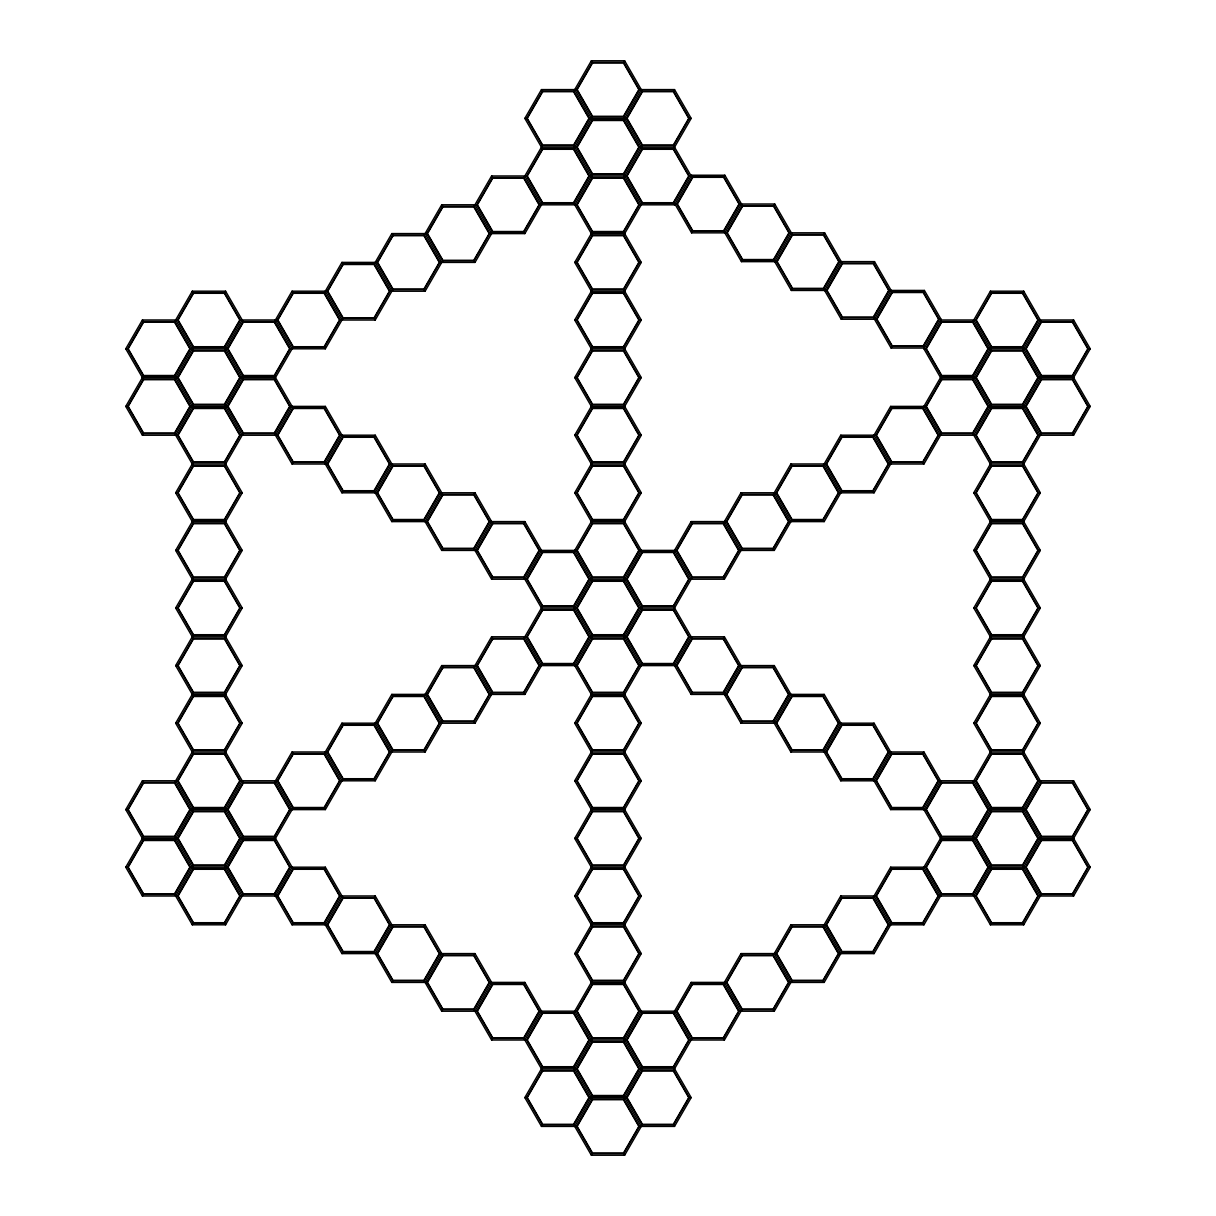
<?xml version="1.0" encoding="UTF-8"?>
<svg xmlns="http://www.w3.org/2000/svg" width="1216" height="1216" viewBox="0 0 1216 1216"><rect width="100%" height="100%" fill="white"/><g stroke="black" fill="none" stroke-linecap="round" stroke-linejoin="round"><path stroke-width="1.5" d="M342.912 436.863L327.256 463.995L292.068 463.995L274.482 433.534L243.154 433.534L224.61 465.667L193.268 465.667L174.724 433.534L143.382 433.534L127.71 406.402L143.382 379.255L125.795 348.794L142.424 320.006L177.597 320.006L193.268 292.858L224.61 292.858L240.266 320.006L277.37 320.006L293.041 347.138L274.482 379.255L290.153 406.402L325.326 406.402L342.912 436.863L374.254 436.863L389.926 463.995L425.098 463.995L442.685 494.456L474.012 494.456L489.683 521.603L524.856 521.603L542.442 552.064L573.785 552.064L592.329 519.931L576.658 492.799L592.329 465.667L574.742 435.206L592.329 404.73L623.671 404.73L641.258 435.206L623.671 465.667L639.342 492.799L623.671 519.931L642.215 552.064L673.558 552.064L691.144 521.603L726.317 521.603L741.988 548.735L724.386 579.196L689.214 579.196L673.558 552.064M143.382 375.942L174.724 375.942L193.268 408.059L177.597 435.206L142.424 435.206L125.795 406.402L143.382 375.942L127.71 348.794L143.382 321.662L174.724 321.662L192.31 291.202L225.568 291.202L243.154 321.662L274.482 321.662L292.068 291.202L327.256 291.202L342.912 318.334L325.326 348.794L290.153 348.794L274.482 321.662M174.724 375.942L190.395 348.794L227.483 348.794L243.154 375.942L224.61 408.059L193.268 408.059M142.424 435.206L143.382 433.534M143.382 379.255L174.724 379.255L193.268 347.138L224.61 347.138L243.154 379.255L274.482 379.255M224.61 292.858L225.568 291.202M142.424 377.598L177.597 377.598L193.268 350.466L175.682 320.006M174.724 433.534L190.395 406.402L227.483 406.402L243.154 379.255M224.61 347.138L240.266 320.006M175.682 435.206L193.268 404.73L177.597 377.598M193.268 350.466L224.61 350.466L242.197 320.006M227.483 348.794L243.154 321.662M242.197 435.206L224.61 404.73L240.266 377.598L275.439 377.598M290.153 348.794L274.482 375.942L293.041 408.059L324.368 408.059L340.039 435.206L375.212 435.206L392.798 465.667L377.127 492.799L341.954 492.799L324.368 462.338L293.041 462.338L277.37 435.206L240.266 435.206L224.61 462.338L242.197 492.799L224.61 523.26L193.268 523.26L175.682 492.799L193.268 462.338L177.597 435.206M193.268 635.132L224.61 635.132L242.197 665.593L224.61 696.069L193.268 696.069L175.682 665.593L193.268 635.132L177.597 608L193.268 580.868L175.682 550.407L193.268 519.931L177.597 492.799L193.268 465.667M277.37 320.006L293.041 292.858L324.368 292.858L341.954 262.398L377.127 262.398L392.798 289.545L375.212 320.006L340.039 320.006L324.368 292.858M193.268 692.74L224.61 692.74L242.197 723.201L224.61 753.662L193.268 753.662L175.682 723.201L193.268 692.74L177.597 665.593L193.268 638.461L175.682 608L193.268 577.539L177.597 550.407L193.268 523.26M327.256 291.202L342.912 264.07L374.254 264.07L391.841 233.594L427.014 233.594L442.685 260.741L425.098 291.202L389.926 291.202L374.254 264.07M224.61 635.132L240.266 608L224.61 580.868L242.197 550.407L224.61 519.931L240.266 492.799L224.61 465.667M274.482 433.534L290.153 406.402M293.041 347.138L324.368 347.138L340.039 320.006M275.439 435.206L292.068 406.402M277.37 435.206L293.041 408.059M377.127 262.398L392.798 235.266L424.141 235.266L441.727 204.805L476.9 204.805L492.571 177.658L523.898 177.658L542.442 145.54L573.785 145.54L592.329 177.658L576.658 204.805L539.57 204.805L523.898 177.658M224.61 692.74L240.266 665.593L224.61 638.461L242.197 608L224.61 577.539L240.266 550.407L224.61 523.26M342.912 318.334L374.254 318.334L389.926 291.202M292.068 463.995L293.041 462.338M324.368 408.059L325.326 406.402M427.014 233.594L442.685 206.462L474.012 206.462L491.614 176.001L526.786 176.001L542.442 203.133L524.856 233.594L489.683 233.594L474.012 260.741L442.685 260.741M324.368 462.338L340.039 435.206M392.798 289.545L424.141 289.545L439.797 262.398L474.985 262.398L492.571 231.937L476.9 204.805M174.724 894.338L190.395 867.206L227.483 867.206L243.154 894.338L225.568 924.798L192.31 924.798L174.724 894.338L143.382 894.338L127.71 867.206L143.382 840.058L125.795 809.598L142.424 780.794L177.597 780.794L193.268 753.662M325.326 463.995L341.954 435.206M526.786 176.001L542.442 148.869L524.856 118.393L541.485 89.604L576.658 89.604L592.329 62.457L623.671 62.457L639.342 89.604L674.515 89.604L691.144 118.393L673.558 148.869L689.214 176.001L673.558 203.133L642.215 203.133L623.671 235.266L639.342 262.398L623.671 289.545L641.258 320.006L623.671 350.466L639.342 377.598L623.671 404.73M143.382 836.745L174.724 836.745L193.268 868.862L177.597 895.994L142.424 895.994L125.795 867.206L143.382 836.745L127.71 809.598L143.382 782.466L174.724 782.466L193.268 750.333L177.597 723.201L193.268 696.069M542.442 145.54L526.786 118.393L542.442 91.261L573.785 91.261L591.371 60.8L624.629 60.8L642.215 91.261L626.544 118.393L589.456 118.393L573.785 145.54M341.954 492.799L342.912 491.142L327.256 463.995M374.254 436.863L375.212 435.206M174.724 836.745L190.395 809.598L227.483 809.598L243.154 782.466L224.61 750.333L240.266 723.201L224.61 696.069M442.685 494.456L427.014 521.603L391.841 521.603L374.254 491.142L389.926 463.995M492.571 231.937L523.898 231.937L539.57 204.805M142.424 895.994L143.382 894.338M143.382 840.058L174.724 840.058L193.268 807.941L224.61 807.941L243.154 840.058L227.483 867.206M375.212 492.799L391.841 463.995M642.215 203.133L626.544 176.001L589.456 176.001L573.785 148.869L592.329 116.736L576.658 89.604M623.671 62.457L624.629 60.8M142.424 838.402L177.597 838.402L193.268 811.27L175.682 780.794M541.485 147.197L576.658 147.197L592.329 120.065L574.742 89.604M224.61 807.941L240.266 780.794L277.37 780.794L293.041 753.662L324.368 753.662L341.954 723.201L377.127 723.201L392.798 696.069L424.141 696.069L441.727 665.593L476.9 665.593L492.571 638.461L523.898 638.461L542.442 606.343L526.786 579.196L491.614 579.196L474.012 548.735L489.683 521.603M623.671 235.266L592.329 235.266L573.785 203.133L589.456 176.001M626.544 176.001L642.215 148.869L623.671 116.736L639.342 89.604M175.682 895.994L193.268 865.534L177.597 838.402M193.268 811.27L224.61 811.27L242.197 780.794M391.841 521.603L392.798 519.931L424.141 519.931L441.727 550.407L476.9 550.407L492.571 523.26L474.985 492.799L439.797 492.799L424.141 465.667L392.798 465.667M424.141 465.667L425.098 463.995M574.742 204.805L592.329 174.344L623.671 174.344L641.258 204.805M674.515 147.197L639.342 147.197L623.671 120.065L641.258 89.604M242.197 895.994L224.61 865.534L240.266 838.402L275.439 838.402M424.141 519.931L439.797 492.799M623.671 174.344L639.342 147.197M192.31 924.798L193.268 923.142L177.597 895.994M389.926 752.005L374.254 724.858L391.841 694.397L427.014 694.397L442.685 667.265L474.012 667.265L491.614 636.804L526.786 636.804L542.442 663.936L524.856 694.397L489.683 694.397L474.012 721.544L442.685 721.544L425.098 752.005L389.926 752.005L374.254 779.137L342.912 779.137L325.326 809.598L290.153 809.598L274.482 836.745L293.041 868.862L277.37 895.994L240.266 895.994L224.61 868.862L243.154 836.745L227.483 809.598M290.153 809.598L274.482 782.466L292.068 752.005L327.256 752.005L342.912 724.858L374.254 724.858M425.098 521.603L441.727 492.799M592.329 347.138L623.671 347.138L641.258 377.598L623.671 408.059L592.329 408.059L574.742 377.598L592.329 347.138L576.658 320.006L592.329 292.858L574.742 262.398L592.329 231.937L576.658 204.805M623.671 523.26L592.329 523.26L574.742 492.799L592.329 462.338L623.671 462.338L641.258 492.799L623.671 523.26L639.342 550.407L676.43 550.407L692.102 523.26L723.429 523.26L741.015 492.799L776.203 492.799L791.859 465.667L823.202 465.667L840.788 435.206L875.961 435.206L891.632 408.059L922.959 408.059L941.518 375.942L925.847 348.794L941.518 321.662L940.561 320.006L975.734 320.006L991.39 347.138L972.846 379.255L988.517 406.402L1025.605 406.402L1041.276 433.534L1022.732 465.667L1038.403 492.799L1022.732 519.931L1040.318 550.407L1022.732 580.868L991.39 580.868L973.803 550.407L991.39 519.931L975.734 492.799L991.39 465.667L972.846 433.534L941.518 433.534L923.932 463.995L888.744 463.995L873.088 436.863L890.674 406.402L925.847 406.402L941.518 379.255L923.932 348.794L941.002 319.23L924.373 290.442L889.185 290.442L873.529 263.294L842.186 263.294L824.6 232.834L789.427 232.834L773.756 205.702L742.429 205.702L724.827 175.241L691.585 175.241L674.515 204.805L639.342 204.805L623.671 177.658L642.215 145.54L626.544 118.393M689.214 176.001L691.144 176.001L673.558 145.54L689.214 118.393L673.558 91.261L674.515 89.604M623.671 350.466L592.329 350.466L574.742 320.006L592.329 289.545L576.658 262.398L592.329 235.266M193.268 923.142L224.61 923.142L240.266 895.994M592.329 292.858L623.671 292.858L641.258 262.398L623.671 231.937L639.342 204.805M592.329 926.455L623.671 926.455L641.258 895.994L623.671 865.534L592.329 865.534L574.742 895.994L592.329 926.455L576.658 953.602L592.329 980.734L573.785 1012.867L542.442 1012.867L524.856 982.406L489.683 982.406L474.012 955.259L442.685 955.259L425.098 924.798L389.926 924.798L374.254 897.666L342.912 897.666L325.326 867.206L290.153 867.206L274.482 840.058L293.041 807.941L277.37 780.794M441.727 550.407L442.685 548.735L427.014 521.603M474.012 494.456L474.985 492.799M342.912 897.666L327.256 924.798L292.068 924.798L274.482 894.338L290.153 867.206M293.041 807.941L324.368 807.941L340.039 780.794L375.212 780.794L392.798 750.333L424.141 750.333L439.797 723.201L474.985 723.201L492.571 692.74L523.898 692.74L539.57 665.593L576.658 665.593L592.329 638.461L573.785 606.343L589.456 579.196L626.544 579.196L642.215 552.064M275.439 895.994L292.068 867.206M474.985 550.407L491.614 521.603M592.329 404.73L576.658 377.598L592.329 350.466M792.3 234.506L776.644 261.638L741.456 261.638L723.87 231.177L692.542 231.177L676.871 204.03L692.542 176.898L723.87 176.898L739.541 204.03L774.714 204.03L792.3 234.506L823.642 234.506L839.314 261.638L874.486 261.638L892.073 292.098L923.4 292.098L939.071 319.23L923.4 346.378L892.073 346.378L876.402 319.23L841.229 319.23L823.642 288.77L839.314 261.638M623.671 347.138L639.342 320.006L623.671 292.858M292.068 924.798L293.041 923.142L277.37 895.994M293.041 868.862L324.368 868.862L325.326 867.206M491.614 579.196L492.571 577.539L523.898 577.539L542.442 609.657L526.786 636.804M542.442 609.657L573.785 609.657L592.329 577.539L576.658 550.407L539.57 550.407L523.898 523.26L524.856 521.603M676.871 204.03L674.956 204.03L691.585 232.834L692.542 231.177M723.87 176.898L724.827 175.241M592.329 462.338L576.658 435.206L592.329 408.059M392.798 926.455L377.127 953.602L341.954 953.602L324.368 923.142L340.039 895.994L375.212 895.994L392.798 926.455L424.141 926.455L439.797 953.602L474.985 953.602L492.571 984.063L523.898 984.063L539.57 1011.195L576.658 1011.195L592.329 984.063L574.742 953.602L592.329 923.142L623.671 923.142L641.258 953.602L623.671 984.063L639.342 1011.195L676.43 1011.195L692.102 984.063L723.429 984.063L741.015 953.602L776.203 953.602L791.859 926.455L823.202 926.455L840.788 895.994L875.961 895.994L891.632 868.862L922.959 868.862L941.518 836.745L972.846 836.745L991.39 868.862L1022.732 868.862L1041.276 836.745L1072.618 836.745L1090.205 867.206L1073.576 895.994L1038.403 895.994L1022.732 868.862M523.898 577.539L539.57 550.407M723.87 231.177L739.541 204.03M325.326 924.798L341.954 895.994M524.856 579.196L541.485 550.407M724.827 232.834L741.456 204.03M526.786 579.196L542.442 552.064M691.585 232.834L726.758 232.834L742.429 205.702M623.671 462.338L639.342 435.206L623.671 408.059M341.954 953.602L342.912 951.93L374.254 951.93L391.841 982.406L427.014 982.406L442.685 955.259M374.254 897.666L375.212 895.994M741.456 261.638L742.429 259.981L726.758 232.834M773.756 205.702L774.714 204.03M576.658 550.407L592.329 523.26M374.254 951.93L389.926 924.798M842.186 263.294L826.515 290.442L791.342 290.442L773.756 259.981L789.427 232.834M375.212 953.602L391.841 924.798M774.714 261.638L791.342 232.834M541.485 608L576.658 608L592.329 580.868L574.742 550.407M592.329 865.534L576.658 838.402L592.329 811.27L574.742 780.794L592.329 750.333L576.658 723.201L592.329 696.069L573.785 663.936L589.456 636.804L626.544 636.804L642.215 609.657L623.671 577.539L639.342 550.407M391.841 982.406L392.798 980.734L424.141 980.734L441.727 1011.195L476.9 1011.195L492.571 984.063M424.141 926.455L425.098 924.798M574.742 665.593L592.329 635.132L623.671 635.132L641.258 665.593M674.515 608L639.342 608L623.671 580.868L641.258 550.407M791.342 290.442L792.3 288.77L823.642 288.77M823.642 234.506L824.6 232.834M424.141 980.734L439.797 953.602M623.671 635.132L639.342 608M425.098 982.406L441.727 953.602M574.742 723.201L592.329 692.74L623.671 692.74L641.258 723.201L623.671 753.662L639.342 780.794L623.671 807.941L641.258 838.402L623.671 868.862L592.329 868.862L574.742 838.402L592.329 807.941L576.658 780.794L592.329 753.662L574.742 723.201L576.658 723.201M723.429 692.74L739.1 665.593L774.273 665.593L791.859 696.069L776.203 723.201L741.015 723.201L723.429 692.74L692.102 692.74L676.43 665.593L639.342 665.593L623.671 638.461L642.215 606.343L626.544 579.196M824.6 290.442L841.229 261.638M623.671 692.74L639.342 665.593M676.43 665.593L692.102 638.461L673.558 606.343L689.214 579.196M441.727 1011.195L442.685 1009.538L474.012 1009.538L491.614 1039.999L526.786 1039.999L542.442 1012.867M474.012 955.259L474.985 953.602M592.329 696.069L623.671 696.069L642.215 663.936L673.558 663.936L691.144 694.397L726.317 694.397L741.988 667.265L724.386 636.804L689.214 636.804L673.558 609.657L692.102 577.539L676.43 550.407M841.229 319.23L842.186 317.574L873.529 317.574L891.115 348.034L924.373 348.034L923.4 346.378M873.529 263.294L874.486 261.638M726.317 521.603L741.988 494.456L773.315 494.456L790.902 463.995L826.074 463.995L841.746 491.142L824.159 521.603L788.986 521.603L773.315 494.456M474.012 1009.538L489.683 982.406M623.671 865.534L639.342 838.402L623.671 811.27L641.258 780.794L623.671 750.333L639.342 723.201L623.671 696.069M673.558 663.936L689.214 636.804M692.102 577.539L723.429 577.539L739.1 550.407L774.273 550.407L791.859 519.931L776.203 492.799M873.529 317.574L889.185 290.442M474.985 1011.195L491.614 982.406M674.515 665.593L691.144 636.804M874.486 319.23L891.115 290.442M876.402 319.23L892.073 292.098M741.988 548.735L773.315 548.735L788.986 521.603M491.614 1039.999L492.571 1038.342L476.9 1011.195M523.898 984.063L524.856 982.406M691.144 694.397L692.102 692.74M739.1 665.593L723.429 638.461L724.386 636.804M891.115 348.034L892.073 346.378M923.4 292.098L924.373 290.442M592.329 923.142L576.658 895.994L592.329 868.862M826.074 463.995L841.746 436.863L873.088 436.863M676.43 1011.195L692.102 1038.342L673.558 1070.46L689.214 1097.607L673.558 1124.739L642.215 1124.739L624.629 1155.2L591.371 1155.2L573.785 1124.739L542.442 1124.739L526.786 1097.607L542.442 1070.46L523.898 1038.342L539.57 1011.195M791.859 519.931L823.202 519.931L838.873 492.799L874.046 492.799L891.632 462.338L875.961 435.206M524.856 1039.999L541.485 1011.195M724.386 694.397L741.015 665.593M623.671 923.142L639.342 895.994L623.671 868.862M841.746 491.142L873.088 491.142L888.744 463.995M542.442 1067.131L573.785 1067.131L592.329 1099.264L576.658 1126.396L541.485 1126.396L524.856 1097.607L542.442 1067.131L526.786 1039.999M741.015 723.201L741.988 721.544L773.315 721.544L790.902 752.005L826.074 752.005L841.746 724.858L824.159 694.397L788.986 694.397L773.315 721.544M741.988 667.265L773.315 667.265L774.273 665.593M988.517 348.794L972.846 321.662L990.432 291.202L1023.69 291.202L1041.276 321.662L1025.605 348.794L988.517 348.794L972.846 375.942L991.39 408.059L975.734 435.206L938.63 435.206L922.959 408.059M975.734 320.006L991.39 292.858L1022.732 292.858L1038.403 320.006L1073.576 320.006L1090.205 348.794L1072.618 379.255L1088.29 406.402L1072.618 433.534L1041.276 433.534M573.785 1067.131L589.456 1039.999L626.544 1039.999L642.215 1012.867L623.671 980.734L592.329 980.734M623.671 980.734L639.342 953.602L623.671 926.455M891.632 462.338L922.959 462.338L938.63 435.206M541.485 1126.396L542.442 1124.739M639.342 1011.195L623.671 1038.342L642.215 1070.46L626.544 1097.607L589.456 1097.607L573.785 1070.46L592.329 1038.342L576.658 1011.195M774.273 723.201L790.902 694.397M1022.732 292.858L1023.69 291.202M541.485 1068.803L576.658 1068.803L592.329 1041.656L574.742 1011.195M940.561 377.598L975.734 377.598L991.39 350.466L973.803 320.006M573.785 1124.739L589.456 1097.607M972.846 433.534L988.517 406.402M1025.605 406.402L1041.276 379.255L1022.732 347.138L1038.403 320.006M574.742 1126.396L592.329 1095.935L623.671 1095.935L641.258 1126.396M674.515 1068.803L639.342 1068.803L623.671 1041.656L641.258 1011.195M790.902 752.005L791.859 750.333L823.202 750.333L840.788 780.794L875.961 780.794L891.632 753.662L874.046 723.201L838.873 723.201L823.202 696.069L791.859 696.069M823.202 696.069L824.159 694.397M973.803 435.206L991.39 404.73L1022.732 404.73L1040.318 435.206M1073.576 377.598L1038.403 377.598L1022.732 350.466L1040.318 320.006M623.671 1095.935L639.342 1068.803M823.202 750.333L838.873 723.201M1022.732 404.73L1038.403 377.598M591.371 1155.2L592.329 1153.543L576.658 1126.396M788.986 982.406L773.315 955.259L790.902 924.798L826.074 924.798L841.746 897.666L873.088 897.666L890.674 867.206L925.847 867.206L941.518 894.338L923.932 924.798L888.744 924.798L873.088 951.93L841.746 951.93L824.159 982.406L788.986 982.406L773.315 1009.538L741.988 1009.538L724.386 1039.999L689.214 1039.999L673.558 1067.131L691.144 1097.607L674.515 1126.396L639.342 1126.396L623.671 1099.264L642.215 1067.131L626.544 1039.999M689.214 1039.999L673.558 1012.867L691.144 982.406L726.317 982.406L741.988 1009.538M824.159 752.005L840.788 723.201M991.39 577.539L1022.732 577.539L1040.318 608L1022.732 638.461L991.39 638.461L973.803 608L991.39 577.539L975.734 550.407L991.39 523.26L973.803 492.799L991.39 462.338L975.734 435.206M1041.276 375.942L1072.618 375.942L1090.205 406.402L1073.576 435.206L1038.403 435.206L1022.732 408.059L1041.276 375.942L1025.605 348.794M1041.276 321.662L1072.618 321.662L1073.576 320.006M592.329 1153.543L623.671 1153.543L639.342 1126.396M991.39 523.26L1022.732 523.26L1040.318 492.799L1022.732 462.338L1038.403 435.206M1072.618 375.942L1088.29 348.794L1072.618 321.662M840.788 780.794L841.746 779.137L826.074 752.005M841.746 724.858L873.088 724.858L874.046 723.201M726.317 982.406L741.988 955.259L773.315 955.259M692.102 1038.342L723.429 1038.342L739.1 1011.195L774.273 1011.195L791.859 980.734L776.203 953.602M873.088 779.137L888.744 752.005L923.932 752.005L941.518 782.466L925.847 809.598L890.674 809.598L873.088 779.137L841.746 779.137M874.046 780.794L890.674 752.005M1022.732 580.868L1038.403 608L1022.732 635.132L1040.318 665.593L1022.732 696.069L991.39 696.069L973.803 665.593L991.39 635.132L975.734 608L991.39 580.868M1022.732 577.539L1038.403 550.407L1022.732 523.26M890.674 809.598L891.632 807.941L922.959 807.941L941.518 840.058L972.846 840.058L991.39 807.941L1022.732 807.941L1041.276 840.058L1072.618 840.058L1090.205 809.598L1073.576 780.794L1038.403 780.794L1022.732 753.662L1040.318 723.201L1022.732 692.74L991.39 692.74L973.803 723.201L991.39 753.662L1022.732 753.662M891.632 753.662L922.959 753.662L923.932 752.005M991.39 692.74L975.734 665.593L991.39 638.461M791.859 980.734L823.202 980.734L838.873 953.602L874.046 953.602L891.632 923.142L922.959 923.142L938.63 895.994L975.734 895.994L991.39 868.862M922.959 807.941L938.63 780.794L975.734 780.794L991.39 807.941M923.932 809.598L940.561 780.794M941.518 782.466L972.846 782.466L991.39 750.333L975.734 723.201L991.39 696.069M1022.732 692.74L1038.403 665.593L1022.732 638.461M925.847 867.206L941.518 840.058M975.734 780.794L991.39 753.662M972.846 836.745L988.517 809.598L1025.605 809.598L1041.276 782.466L1022.732 750.333L991.39 750.333M1022.732 750.333L1038.403 723.201L1022.732 696.069M940.561 838.402L975.734 838.402L991.39 811.27L973.803 780.794M1072.618 840.058L1088.29 867.206L1072.618 894.338L1041.276 894.338L1023.69 924.798L990.432 924.798L972.846 894.338L988.517 867.206L1025.605 867.206L1041.276 840.058M1022.732 807.941L1038.403 780.794M973.803 895.994L991.39 865.534L1022.732 865.534L1040.318 895.994M1073.576 838.402L1038.403 838.402L1022.732 811.27L1040.318 780.794M1022.732 865.534L1038.403 838.402M990.432 924.798L991.39 923.142L975.734 895.994M1041.276 782.466L1072.618 782.466L1073.576 780.794M991.39 923.142L1022.732 923.142L1038.403 895.994M1072.618 836.745L1088.29 809.598L1072.618 782.466M642.215 91.261L673.558 91.261M592.329 116.736L623.671 116.736M524.856 118.393L526.786 118.393M689.214 118.393L691.144 118.393M592.329 120.065L623.671 120.065M642.215 145.54L673.558 145.54M542.442 148.869L573.785 148.869M642.215 148.869L673.558 148.869M592.329 177.658L623.671 177.658M542.442 203.133L573.785 203.133M592.329 231.937L623.671 231.937M591.371 233.594L624.629 233.594M742.429 259.981L773.756 259.981M574.742 262.398L576.658 262.398M639.342 262.398L641.258 262.398M592.329 289.545L623.671 289.545M591.371 291.202L624.629 291.202M939.071 319.23L941.002 319.23M574.742 320.006L576.658 320.006M639.342 320.006L641.258 320.006M941.518 321.662L972.846 321.662M991.39 347.138L1022.732 347.138M125.795 348.794L127.71 348.794M591.371 348.794L624.629 348.794M923.932 348.794L925.847 348.794M1088.29 348.794L1090.205 348.794M991.39 350.466L1022.732 350.466M243.154 375.942L274.482 375.942M941.518 375.942L972.846 375.942M574.742 377.598L576.658 377.598M639.342 377.598L641.258 377.598M941.518 379.255L972.846 379.255M1041.276 379.255L1072.618 379.255M193.268 404.73L224.61 404.73M125.795 406.402L127.71 406.402M591.371 406.402L624.629 406.402M1088.29 406.402L1090.205 406.402M991.39 408.059L1022.732 408.059M574.742 435.206L576.658 435.206M639.342 435.206L641.258 435.206M193.268 462.338L224.61 462.338M991.39 462.338L1022.732 462.338M192.31 463.995L225.568 463.995M591.371 463.995L624.629 463.995M990.432 463.995L1023.69 463.995M592.329 465.667L623.671 465.667M991.39 465.667L1022.732 465.667M342.912 491.142L374.254 491.142M175.682 492.799L177.597 492.799M240.266 492.799L242.197 492.799M574.742 492.799L576.658 492.799M639.342 492.799L641.258 492.799M973.803 492.799L975.734 492.799M1038.403 492.799L1040.318 492.799M193.268 519.931L224.61 519.931M592.329 519.931L623.671 519.931M991.39 519.931L1022.732 519.931M192.31 521.603L225.568 521.603M591.371 521.603L624.629 521.603M990.432 521.603L1023.69 521.603M492.571 523.26L523.898 523.26M442.685 548.735L474.012 548.735M175.682 550.407L177.597 550.407M240.266 550.407L242.197 550.407M973.803 550.407L975.734 550.407M1038.403 550.407L1040.318 550.407M193.268 577.539L224.61 577.539M592.329 577.539L623.671 577.539M192.31 579.196L225.568 579.196M990.432 579.196L1023.69 579.196M193.268 580.868L224.61 580.868M592.329 580.868L623.671 580.868M542.442 606.343L573.785 606.343M642.215 606.343L673.558 606.343M175.682 608L177.597 608M240.266 608L242.197 608M973.803 608L975.734 608M1038.403 608L1040.318 608M642.215 609.657L673.558 609.657M991.39 635.132L1022.732 635.132M192.31 636.804L225.568 636.804M990.432 636.804L1023.69 636.804M193.268 638.461L224.61 638.461M592.329 638.461L623.671 638.461M692.102 638.461L723.429 638.461M542.442 663.936L573.785 663.936M175.682 665.593L177.597 665.593M240.266 665.593L242.197 665.593M973.803 665.593L975.734 665.593M1038.403 665.593L1040.318 665.593M192.31 694.397L225.568 694.397M591.371 694.397L624.629 694.397M990.432 694.397L1023.69 694.397M175.682 723.201L177.597 723.201M240.266 723.201L242.197 723.201M639.342 723.201L641.258 723.201M973.803 723.201L975.734 723.201M1038.403 723.201L1040.318 723.201M193.268 750.333L224.61 750.333M592.329 750.333L623.671 750.333M192.31 752.005L225.568 752.005M591.371 752.005L624.629 752.005M990.432 752.005L1023.69 752.005M592.329 753.662L623.671 753.662M574.742 780.794L576.658 780.794M639.342 780.794L641.258 780.794M243.154 782.466L274.482 782.466M592.329 807.941L623.671 807.941M125.795 809.598L127.71 809.598M591.371 809.598L624.629 809.598M1088.29 809.598L1090.205 809.598M592.329 811.27L623.671 811.27M991.39 811.27L1022.732 811.27M243.154 836.745L274.482 836.745M574.742 838.402L576.658 838.402M639.342 838.402L641.258 838.402M243.154 840.058L274.482 840.058M193.268 865.534L224.61 865.534M125.795 867.206L127.71 867.206M591.371 867.206L624.629 867.206M1088.29 867.206L1090.205 867.206M193.268 868.862L224.61 868.862M243.154 894.338L274.482 894.338M941.518 894.338L972.846 894.338M574.742 895.994L576.658 895.994M639.342 895.994L641.258 895.994M293.041 923.142L324.368 923.142M591.371 924.798L624.629 924.798M574.742 953.602L576.658 953.602M639.342 953.602L641.258 953.602M591.371 982.406L624.629 982.406M592.329 984.063L623.671 984.063M642.215 1012.867L673.558 1012.867M492.571 1038.342L523.898 1038.342M592.329 1038.342L623.671 1038.342M592.329 1041.656L623.671 1041.656M642.215 1067.131L673.558 1067.131M542.442 1070.46L573.785 1070.46M642.215 1070.46L673.558 1070.46M524.856 1097.607L526.786 1097.607M689.214 1097.607L691.144 1097.607M592.329 1099.264L623.671 1099.264M990.432 291.202L991.39 292.858M1072.618 433.534L1073.576 435.206M975.734 377.598L991.39 404.73M925.847 406.402L941.518 433.534M923.932 406.402L940.561 435.206M826.515 290.442L842.186 317.574M890.674 406.402L891.632 408.059M922.959 462.338L923.932 463.995M776.644 261.638L792.3 288.77M874.046 435.206L890.674 463.995M691.585 175.241L692.542 176.898M840.788 435.206L841.746 436.863M873.088 491.142L874.046 492.799M1025.605 809.598L1041.276 836.745M591.371 60.8L592.329 62.457M673.558 203.133L674.515 204.805M824.159 463.995L840.788 492.799M1072.618 894.338L1073.576 895.994M823.202 465.667L838.873 492.799M1025.605 867.206L1041.276 894.338M790.902 463.995L791.859 465.667M823.202 519.931L824.159 521.603M573.785 91.261L589.456 118.393M972.846 782.466L988.517 809.598M576.658 147.197L592.329 174.344M975.734 838.402L991.39 865.534M541.485 89.604L542.442 91.261M774.273 492.799L790.902 521.603M1022.732 923.142L1023.69 924.798M922.959 753.662L938.63 780.794M972.846 840.058L988.517 867.206M925.847 809.598L941.518 836.745M741.015 492.799L741.988 494.456M773.315 548.735L774.273 550.407M873.088 724.858L888.744 752.005M875.961 780.794L891.632 807.941M524.856 176.001L541.485 204.805M724.386 521.603L741.015 550.407M923.932 867.206L940.561 895.994M723.429 523.26L739.1 550.407M922.959 868.862L938.63 895.994M491.614 176.001L492.571 177.658M523.898 231.937L524.856 233.594M691.144 521.603L692.102 523.26M723.429 577.539L724.386 579.196M890.674 867.206L891.632 868.862M922.959 923.142L923.932 924.798M773.315 667.265L788.986 694.397M776.203 723.201L791.859 750.333M875.961 895.994L891.632 923.142M474.985 204.805L491.614 233.594M674.515 550.407L691.144 579.196M874.046 895.994L890.674 924.798M474.012 206.462L489.683 233.594M873.088 897.666L888.744 924.798M726.317 694.397L741.988 721.544M441.727 204.805L442.685 206.462M474.012 260.741L474.985 262.398M840.788 895.994L841.746 897.666M873.088 951.93L874.046 953.602M826.074 924.798L841.746 951.93M425.098 233.594L441.727 262.398M824.159 924.798L840.788 953.602M424.141 235.266L439.797 262.398M823.202 926.455L838.873 953.602M626.544 636.804L642.215 663.936M391.841 233.594L392.798 235.266M424.141 289.545L425.098 291.202M790.902 924.798L791.859 926.455M823.202 980.734L824.159 982.406M573.785 552.064L589.456 579.196M576.658 608L592.329 635.132M375.212 262.398L391.841 291.202M774.273 953.602L790.902 982.406M573.785 609.657L589.456 636.804M576.658 665.593L592.329 692.74M341.954 262.398L342.912 264.07M374.254 318.334L375.212 320.006M741.015 953.602L741.988 955.259M773.315 1009.538L774.273 1011.195M476.9 550.407L492.571 577.539M325.326 291.202L341.954 320.006M524.856 636.804L541.485 665.593M724.386 982.406L741.015 1011.195M523.898 638.461L539.57 665.593M723.429 984.063L739.1 1011.195M292.068 291.202L293.041 292.858M324.368 347.138L325.326 348.794M491.614 636.804L492.571 638.461M523.898 692.74L524.856 694.397M691.144 982.406L692.102 984.063M723.429 1038.342L724.386 1039.999M377.127 492.799L392.798 519.931M476.9 665.593L492.571 692.74M275.439 320.006L292.068 348.794M474.985 665.593L491.614 694.397M674.515 1011.195L691.144 1039.999M474.012 667.265L489.683 694.397M441.727 665.593L442.685 667.265M474.012 721.544L474.985 723.201M427.014 694.397L442.685 721.544M192.31 291.202L193.268 292.858M425.098 694.397L441.727 723.201M673.558 1124.739L674.515 1126.396M224.61 350.466L240.266 377.598M424.141 696.069L439.797 723.201M177.597 320.006L193.268 347.138M227.483 406.402L243.154 433.534M626.544 1097.607L642.215 1124.739M391.841 694.397L392.798 696.069M424.141 750.333L425.098 752.005M174.724 321.662L190.395 348.794M224.61 408.059L240.266 435.206M573.785 1012.867L589.456 1039.999M377.127 723.201L392.798 750.333M576.658 1068.803L592.329 1095.935M142.424 320.006L143.382 321.662M375.212 723.201L391.841 752.005M623.671 1153.543L624.629 1155.2M174.724 379.255L190.395 406.402M341.954 723.201L342.912 724.858M374.254 779.137L375.212 780.794M327.256 752.005L342.912 779.137M325.326 752.005L341.954 780.794M324.368 753.662L340.039 780.794M427.014 982.406L442.685 1009.538M292.068 752.005L293.041 753.662M324.368 807.941L325.326 809.598M377.127 953.602L392.798 980.734M275.439 780.794L292.068 809.598M324.368 868.862L340.039 895.994M327.256 924.798L342.912 951.93M224.61 753.662L240.266 780.794M224.61 811.27L240.266 838.402M177.597 780.794L193.268 807.941M174.724 782.466L190.395 809.598M142.424 780.794L143.382 782.466M224.61 923.142L225.568 924.798M174.724 840.058L190.395 867.206M143.625 322.073L128.197 348.794L143.625 375.516L174.481 375.516L189.909 348.794L174.481 322.073L143.625 322.073M143.625 379.681L128.197 406.402L143.625 433.124L174.481 433.124L189.909 406.402L174.481 379.681L143.625 379.681M193.511 293.284L178.083 320.006L193.511 346.727L224.367 346.727L239.795 320.006L224.367 293.284L193.511 293.284M193.511 350.877L178.083 377.598L193.511 404.32L224.367 404.32L239.795 377.598L224.367 350.877L193.511 350.877M193.511 408.485L178.083 435.206L193.511 461.928L224.367 461.928L239.795 435.206L224.367 408.485L193.511 408.485M243.398 322.073L227.97 348.794L243.398 375.516L274.254 375.516L289.666 348.794L274.254 322.073L243.398 322.073M193.511 466.078L178.083 492.799L193.511 519.521L224.367 519.521L239.795 492.799L224.367 466.078L193.511 466.078M243.398 379.681L227.97 406.402L243.398 433.124L274.254 433.124L289.666 406.402L274.254 379.681L243.398 379.681M293.269 293.284L277.841 320.006L293.269 346.727L324.125 346.727L339.553 320.006L324.125 293.284L293.269 293.284M193.511 523.686L178.083 550.407L193.511 577.129L224.367 577.129L239.795 550.407L224.367 523.686L193.511 523.686M343.155 264.48L327.727 291.202L343.155 317.923L374.011 317.923L389.439 291.202L374.011 264.48L343.155 264.48M193.511 581.278L178.083 608L193.511 634.722L224.367 634.722L239.795 608L224.367 581.278L193.511 581.278M293.269 408.485L277.841 435.206L293.269 461.928L324.125 461.928L339.553 435.206L324.125 408.485L293.269 408.485M393.042 235.676L377.614 262.398L393.042 289.119L423.898 289.119L439.326 262.398L423.898 235.676L393.042 235.676M193.511 638.871L178.083 665.593L193.511 692.314L224.367 692.314L239.795 665.593L224.367 638.871L193.511 638.871M442.928 206.872L427.5 233.594L442.928 260.315L473.784 260.315L489.212 233.594L473.784 206.872L442.928 206.872M143.625 782.876L128.197 809.598L143.625 836.319L174.481 836.319L189.909 809.598L174.481 782.876L143.625 782.876M193.511 696.479L178.083 723.201L193.511 749.922L224.367 749.922L239.795 723.201L224.367 696.479L193.511 696.479M343.155 437.274L327.727 463.995L343.155 490.717L374.011 490.717L389.439 463.995L374.011 437.274L343.155 437.274M492.799 178.083L477.371 204.805L492.799 231.526L523.655 231.526L539.083 204.805L523.655 178.083L492.799 178.083M542.686 91.671L527.258 118.393L542.686 145.114L573.542 145.114L588.97 118.393L573.542 91.671L542.686 91.671M143.625 840.484L128.197 867.206L143.625 893.927L174.481 893.927L189.909 867.206L174.481 840.484L143.625 840.484M193.511 754.072L178.083 780.794L193.511 807.515L224.367 807.515L239.795 780.794L224.367 754.072L193.511 754.072M542.686 149.279L527.258 176.001L542.686 202.722L573.542 202.722L588.97 176.001L573.542 149.279L542.686 149.279M592.572 62.882L577.144 89.604L592.572 116.326L623.428 116.326L638.856 89.604L623.428 62.882L592.572 62.882M193.511 811.68L178.083 838.402L193.511 865.123L224.367 865.123L239.795 838.402L224.367 811.68L193.511 811.68M393.042 466.078L377.614 492.799L393.042 519.521L423.898 519.521L439.326 492.799L423.898 466.078L393.042 466.078M592.572 120.475L577.144 147.197L592.572 173.918L623.428 173.918L638.856 147.197L623.428 120.475L592.572 120.475M193.511 869.273L178.083 895.994L193.511 922.716L224.367 922.716L239.795 895.994L224.367 869.273L193.511 869.273M243.398 782.876L227.97 809.598L243.398 836.319L274.254 836.319L289.666 809.598L274.254 782.876L243.398 782.876M592.572 178.083L577.144 204.805L592.572 231.526L623.428 231.526L638.856 204.805L623.428 178.083L592.572 178.083M642.458 91.671L627.03 118.393L642.458 145.114L673.314 145.114L688.742 118.393L673.314 91.671L642.458 91.671M243.398 840.484L227.97 867.206L243.398 893.927L274.254 893.927L289.666 867.206L274.254 840.484L243.398 840.484M293.269 754.072L277.841 780.794L293.269 807.515L324.125 807.515L339.553 780.794L324.125 754.072L293.269 754.072M442.928 494.882L427.5 521.603L442.928 548.325L473.784 548.325L489.212 521.603L473.784 494.882L442.928 494.882M592.572 235.676L577.144 262.398L592.572 289.119L623.428 289.119L638.856 262.398L623.428 235.676L592.572 235.676M642.458 149.279L627.03 176.001L642.458 202.722L673.314 202.722L688.742 176.001L673.314 149.279L642.458 149.279M343.155 725.283L327.727 752.005L343.155 778.726L374.011 778.726L389.439 752.005L374.011 725.283L343.155 725.283M592.572 293.284L577.144 320.006L592.572 346.727L623.428 346.727L638.856 320.006L623.428 293.284L592.572 293.284M293.269 869.273L277.841 895.994L293.269 922.716L324.125 922.716L339.553 895.994L324.125 869.273L293.269 869.273M393.042 696.479L377.614 723.201L393.042 749.922L423.898 749.922L439.326 723.201L423.898 696.479L393.042 696.479M492.799 523.686L477.371 550.407L492.799 577.129L523.655 577.129L539.083 550.407L523.655 523.686L492.799 523.686M592.572 350.877L577.144 377.598L592.572 404.32L623.428 404.32L638.856 377.598L623.428 350.877L592.572 350.877M692.786 177.308L677.358 204.03L692.786 230.751L723.642 230.751L739.07 204.03L723.642 177.308L692.786 177.308M442.928 667.675L427.5 694.397L442.928 721.118L473.784 721.118L489.212 694.397L473.784 667.675L442.928 667.675M592.572 408.485L577.144 435.206L592.572 461.928L623.428 461.928L638.856 435.206L623.428 408.485L592.572 408.485M343.155 898.077L327.727 924.798L343.155 951.52L374.011 951.52L389.439 924.798L374.011 898.077L343.155 898.077M492.799 638.871L477.371 665.593L492.799 692.314L523.655 692.314L539.083 665.593L523.655 638.871L492.799 638.871M542.686 552.474L527.258 579.196L542.686 605.918L573.542 605.918L588.97 579.196L573.542 552.474L542.686 552.474M592.572 466.078L577.144 492.799L592.572 519.521L623.428 519.521L638.856 492.799L623.428 466.078L592.572 466.078M742.657 206.112L727.229 232.834L742.657 259.555L773.513 259.555L788.941 232.834L773.513 206.112L742.657 206.112M542.686 610.082L527.258 636.804L542.686 663.526L573.542 663.526L588.97 636.804L573.542 610.082L542.686 610.082M592.572 523.686L577.144 550.407L592.572 577.129L623.428 577.129L638.856 550.407L623.428 523.686L592.572 523.686M393.042 926.881L377.614 953.602L393.042 980.324L423.898 980.324L439.326 953.602L423.898 926.881L393.042 926.881M592.572 581.278L577.144 608L592.572 634.722L623.428 634.722L638.856 608L623.428 581.278L592.572 581.278M792.543 234.916L777.115 261.638L792.543 288.359L823.399 288.359L838.827 261.638L823.399 234.916L792.543 234.916M592.572 638.871L577.144 665.593L592.572 692.314L623.428 692.314L638.856 665.593L623.428 638.871L592.572 638.871M642.458 552.474L627.03 579.196L642.458 605.918L673.314 605.918L688.742 579.196L673.314 552.474L642.458 552.474M442.928 955.685L427.5 982.406L442.928 1009.128L473.784 1009.128L489.212 982.406L473.784 955.685L442.928 955.685M592.572 696.479L577.144 723.201L592.572 749.922L623.428 749.922L638.856 723.201L623.428 696.479L592.572 696.479M642.458 610.082L627.03 636.804L642.458 663.526L673.314 663.526L688.742 636.804L673.314 610.082L642.458 610.082M692.345 523.686L676.917 550.407L692.345 577.129L723.201 577.129L738.629 550.407L723.201 523.686L692.345 523.686M842.43 263.72L827.002 290.442L842.43 317.163L873.286 317.163L888.714 290.442L873.286 263.72L842.43 263.72M592.572 754.072L577.144 780.794L592.572 807.515L623.428 807.515L638.856 780.794L623.428 754.072L592.572 754.072M742.216 494.882L726.788 521.603L742.216 548.325L773.072 548.325L788.5 521.603L773.072 494.882L742.216 494.882M492.799 984.474L477.371 1011.195L492.799 1037.917L523.655 1037.917L539.083 1011.195L523.655 984.474L492.799 984.474M592.572 811.68L577.144 838.402L592.572 865.123L623.428 865.123L638.856 838.402L623.428 811.68L592.572 811.68M692.345 638.871L676.917 665.593L692.345 692.314L723.201 692.314L738.629 665.593L723.201 638.871L692.345 638.871M792.102 466.078L776.674 492.799L792.102 519.521L822.958 519.521L838.386 492.799L822.958 466.078L792.102 466.078M892.316 292.509L876.888 319.23L892.316 345.952L923.172 345.952L938.6 319.23L923.172 292.509L892.316 292.509M592.572 869.273L577.144 895.994L592.572 922.716L623.428 922.716L638.856 895.994L623.428 869.273L592.572 869.273M841.989 437.274L826.561 463.995L841.989 490.717L872.845 490.717L888.273 463.995L872.845 437.274L841.989 437.274M542.686 1013.278L527.258 1039.999L542.686 1066.721L573.542 1066.721L588.97 1039.999L573.542 1013.278L542.686 1013.278M592.572 926.881L577.144 953.602L592.572 980.324L623.428 980.324L638.856 953.602L623.428 926.881L592.572 926.881M742.216 667.675L726.788 694.397L742.216 721.118L773.072 721.118L788.5 694.397L773.072 667.675L742.216 667.675M891.875 408.485L876.447 435.206L891.875 461.928L922.731 461.928L938.159 435.206L922.731 408.485L891.875 408.485M941.746 322.073L926.334 348.794L941.746 375.516L972.602 375.516L988.03 348.794L972.602 322.073L941.746 322.073M542.686 1070.886L527.258 1097.607L542.686 1124.329L573.542 1124.329L588.97 1097.607L573.542 1070.886L542.686 1070.886M592.572 984.474L577.144 1011.195L592.572 1037.917L623.428 1037.917L638.856 1011.195L623.428 984.474L592.572 984.474M941.746 379.681L926.334 406.402L941.746 433.124L972.602 433.124L988.03 406.402L972.602 379.681L941.746 379.681M991.633 293.284L976.205 320.006L991.633 346.727L1022.489 346.727L1037.917 320.006L1022.489 293.284L991.633 293.284M592.572 1042.082L577.144 1068.803L592.572 1095.525L623.428 1095.525L638.856 1068.803L623.428 1042.082L592.572 1042.082M792.102 696.479L776.674 723.201L792.102 749.922L822.958 749.922L838.386 723.201L822.958 696.479L792.102 696.479M991.633 350.877L976.205 377.598L991.633 404.32L1022.489 404.32L1037.917 377.598L1022.489 350.877L991.633 350.877M592.572 1099.674L577.144 1126.396L592.572 1153.118L623.428 1153.118L638.856 1126.396L623.428 1099.674L592.572 1099.674M642.458 1013.278L627.03 1039.999L642.458 1066.721L673.314 1066.721L688.742 1039.999L673.314 1013.278L642.458 1013.278M991.633 408.485L976.205 435.206L991.633 461.928L1022.489 461.928L1037.917 435.206L1022.489 408.485L991.633 408.485M1041.519 322.073L1026.091 348.794L1041.519 375.516L1072.375 375.516L1087.803 348.794L1072.375 322.073L1041.519 322.073M642.458 1070.886L627.03 1097.607L642.458 1124.329L673.314 1124.329L688.742 1097.607L673.314 1070.886L642.458 1070.886M692.345 984.474L676.917 1011.195L692.345 1037.917L723.201 1037.917L738.629 1011.195L723.201 984.474L692.345 984.474M841.989 725.283L826.561 752.005L841.989 778.726L872.845 778.726L888.273 752.005L872.845 725.283L841.989 725.283M991.633 466.078L976.205 492.799L991.633 519.521L1022.489 519.521L1037.917 492.799L1022.489 466.078L991.633 466.078M1041.519 379.681L1026.091 406.402L1041.519 433.124L1072.375 433.124L1087.803 406.402L1072.375 379.681L1041.519 379.681M742.216 955.685L726.788 982.406L742.216 1009.128L773.072 1009.128L788.5 982.406L773.072 955.685L742.216 955.685M991.633 523.686L976.205 550.407L991.633 577.129L1022.489 577.129L1037.917 550.407L1022.489 523.686L991.633 523.686M792.102 926.881L776.674 953.602L792.102 980.324L822.958 980.324L838.386 953.602L822.958 926.881L792.102 926.881M891.875 754.072L876.447 780.794L891.875 807.515L922.731 807.515L938.159 780.794L922.731 754.072L891.875 754.072M991.633 581.278L976.205 608L991.633 634.722L1022.489 634.722L1037.917 608L1022.489 581.278L991.633 581.278M841.989 898.077L826.561 924.798L841.989 951.52L872.845 951.52L888.273 924.798L872.845 898.077L841.989 898.077M991.633 638.871L976.205 665.593L991.633 692.314L1022.489 692.314L1037.917 665.593L1022.489 638.871L991.633 638.871M891.875 869.273L876.447 895.994L891.875 922.716L922.731 922.716L938.159 895.994L922.731 869.273L891.875 869.273M941.746 782.876L926.334 809.598L941.746 836.319L972.602 836.319L988.03 809.598L972.602 782.876L941.746 782.876M991.633 696.479L976.205 723.201L991.633 749.922L1022.489 749.922L1037.917 723.201L1022.489 696.479L991.633 696.479M941.746 840.484L926.334 867.206L941.746 893.927L972.602 893.927L988.03 867.206L972.602 840.484L941.746 840.484M991.633 754.072L976.205 780.794L991.633 807.515L1022.489 807.515L1037.917 780.794L1022.489 754.072L991.633 754.072M991.633 811.68L976.205 838.402L991.633 865.123L1022.489 865.123L1037.917 838.402L1022.489 811.68L991.633 811.68M991.633 869.273L976.205 895.994L991.633 922.716L1022.489 922.716L1037.917 895.994L1022.489 869.273L991.633 869.273M1041.519 782.876L1026.091 809.598L1041.519 836.319L1072.375 836.319L1087.803 809.598L1072.375 782.876L1041.519 782.876M1041.519 840.484L1026.091 867.206L1041.519 893.927L1072.375 893.927L1087.803 867.206L1072.375 840.484L1041.519 840.484"/></g></svg>
